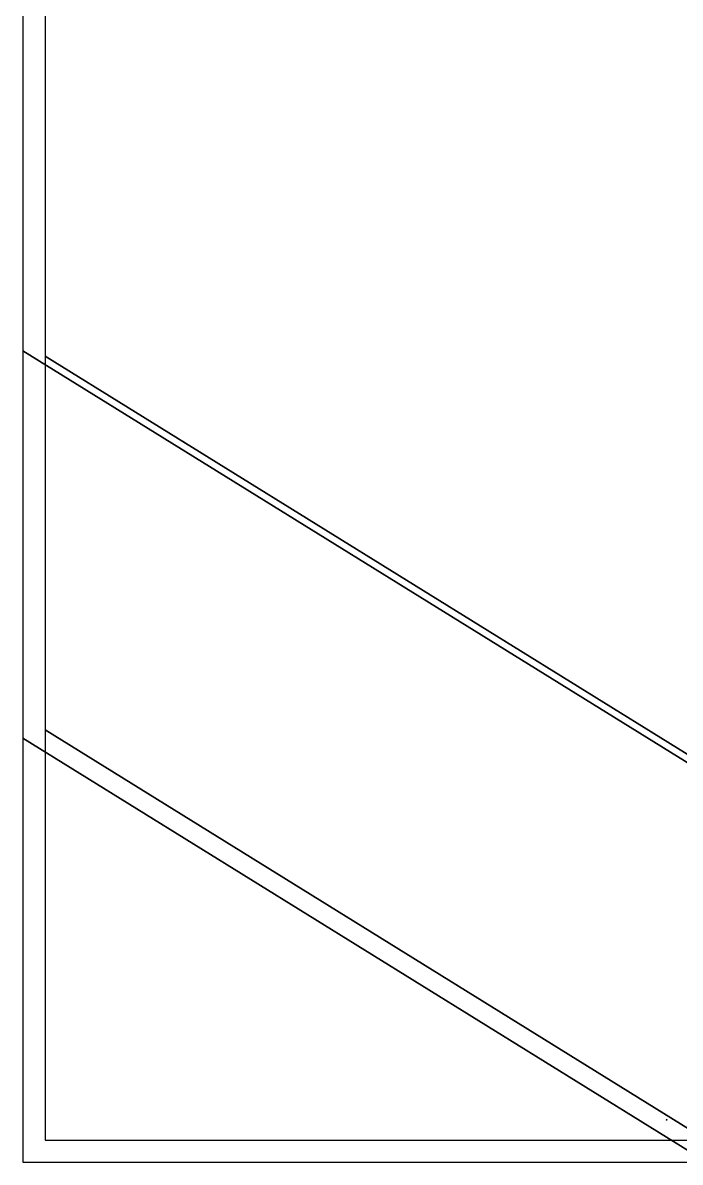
# Model space of a CAD drawing. Extents: x 730654 to 731244, y 4379381 to 4380408.
# Drawn here: x 730654 to 730950, y 4379381 to 4379894 of the extents above; entities that cross this region are included whole.
import ezdxf

# ---------------------------------------------------------------- set-up
doc = ezdxf.new("R2010")
doc.units = 0
doc.layers.get('0').update_dxf_attribs({"linetype": 'CONTINUOUS'})
doc.layers.add('1', color=7, linetype='CONTINUOUS')
doc.layers.add('PATTERN_CLASS', color=7, linetype='CONTINUOUS')

msp = doc.modelspace()

# ---------------------------------------------------------------- linework, layer by layer
at = {"layer": '1', "color": 0, "linetype": 'CONTINUOUS'}
msp.add_line((730944.15, 4379400.27), (730944.59, 4379400), dxfattribs=at)
at = {"layer": 'PATTERN_CLASS', "color": 0, "linetype": 'CONTINUOUS'}
msp.add_line((730944.59, 4379400), (730944.15, 4379400.27), dxfattribs=at)

# ---------------------------------------------------------------- meshes
at = {"color": 0, "linetype": 'CONTINUOUS'}
mesh = msp.add_polyface(dxfattribs=at)
corners = [(730654.5, 4379381), (730654.5, 4379381), (730654.5, 4379571.96), (730962.5, 4379381), (730654.5, 4379746.49), (731244, 4379381), (730654.5, 4380407.5), (731244, 4380042.01), (731244, 4380407.5)]
mesh.append_faces([[corners[k] for k in face] for face in [(0, 1, 3, 2), (2, 3, 5, 4), (4, 5, 7, 6), (6, 7, 8, 8)]], dxfattribs={"vtx0": -1, "vtx2": -1, "color": 0})
mesh = msp.add_polyface(dxfattribs=at)
corners = [(730664.5, 4379391), (730664.5, 4379391), (730664.5, 4379575.76), (730962.5, 4379391), (730664.5, 4379744.09), (731234, 4379391), (730664.5, 4380211), (731234, 4379857.91), (730962.5, 4380211), (731234, 4380042.67), (731234, 4380211)]
mesh.append_faces([[corners[k] for k in face] for face in [(0, 1, 3, 2), (2, 3, 5, 4), (4, 5, 7, 6), (6, 7, 9, 8), (8, 9, 10, 10)]], dxfattribs={"vtx0": -1, "vtx2": -1, "color": 0})

doc.saveas('drawing.dxf')
